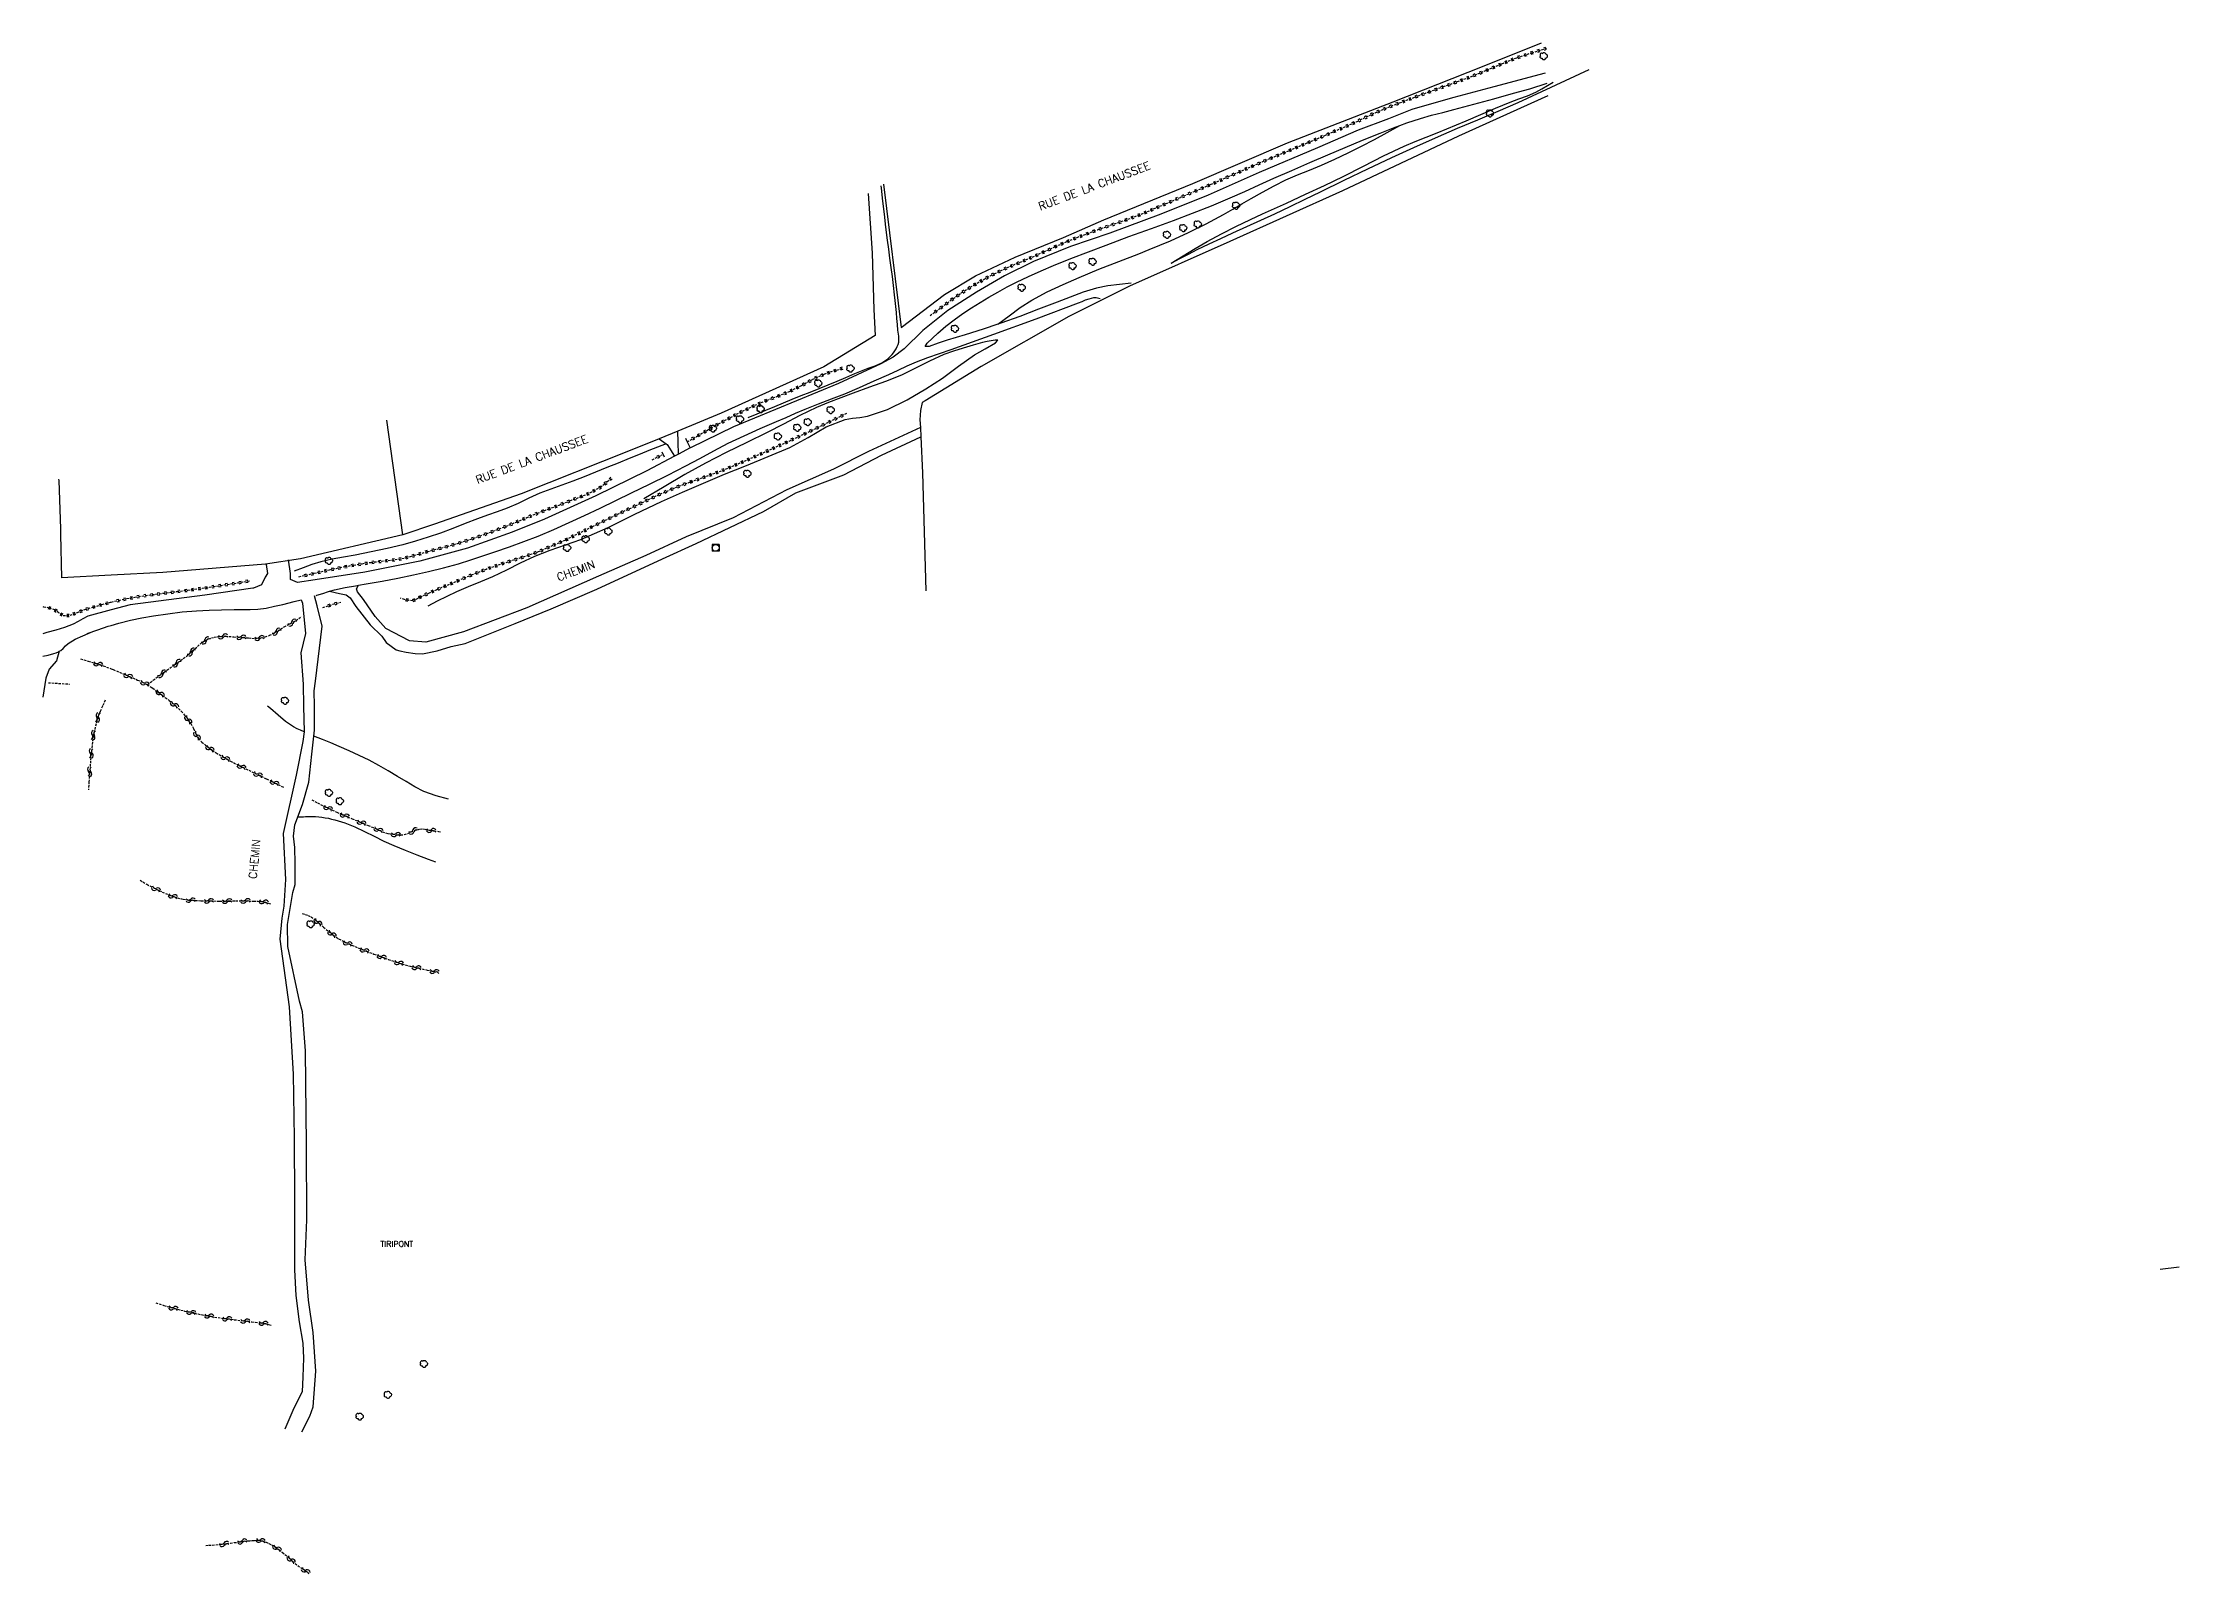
# Model space of a CAD drawing. Header units: millimetres. Extents: x 145000 to 146000, y 128000 to 128940.
# Drawn here: x 145000 to 145467.3, y 128485.9 to 128821.1 of the extents above; entities that cross this region are included whole.
import ezdxf
from ezdxf.enums import TextEntityAlignment as Align

# ---------------------------------------------------------------- set-up
doc = ezdxf.new("R2010")
doc.units = ezdxf.units.MM
doc.linetypes.add('DASHED', pattern=[0.75, 0.5, -0.25])
doc.layers.get('0').update_dxf_attribs({"linetype": 'CONTINUOUS'})
for name, color, linetype in [('W0017', 7, 'CONTINUOUS'), ('W0071', 7, 'CONTINUOUS'), ('W0112', 1, 'DASHED'), ('W0120', 7, 'CONTINUOUS'), ('W0211', 2, 'CONTINUOUS'), ('W0214', 2, 'CONTINUOUS'), ('W0220', 5, 'DASHED'), ('W0300', 7, 'CONTINUOUS'), ('W0330', 7, 'CONTINUOUS'), ('W0420', 7, 'CONTINUOUS'), ('W0501', 5, 'DASHED'), ('W0982', 7, 'CONTINUOUS'), ('W0989', 7, 'CONTINUOUS'), ('W1102', 7, 'CONTINUOUS')]:
    doc.layers.add(name, color=color, linetype=linetype)
doc.styles.get("Standard").update_dxf_attribs({"font": 'romans.shx', "width": 0.85})

# ---------------------------------------------------------------- blocks, each defined once
blk = doc.blocks.new('T300')
for p, q in [((-0.8, 0.51), (-0.86, 0.34)), ((-0.86, 0.34), (-0.86, 0.17)), ((-0.86, 0.17), (-0.74, 0.06)), ((-0.69, 0.63), (-0.8, 0.51)), ((-0.8, -0.06), (-0.74, 0.06)), ((-0.74, 0.06), (-0.69, 0.11)), ((-0.57, 0.69), (-0.69, 0.63)), ((-0.46, 0.69), (-0.57, 0.69)), ((-0.29, 0.63), (-0.46, 0.69)), ((-0.29, 0.63), (-0.17, 0.74)), ((-0.23, 0.57), (-0.29, 0.63)), ((-0.17, 0.74), (-0.06, 0.8)), ((-0.06, 0.8), (0.06, 0.8)), ((0.06, 0.8), (0.23, 0.74)), ((0.23, 0.74), (0.34, 0.63)), ((0.34, 0.63), (0.4, 0.51)), ((0.46, 0.46), (0.34, 0.46)), ((0.4, 0.51), (0.4, 0.46)), ((0.57, 0.4), (0.46, 0.46)), ((0.57, 0.4), (0.69, 0.29)), ((0.69, 0.29), (0.74, 0.17)), ((0.74, 0.06), (0.69, -0.17)), ((0.74, 0.17), (0.74, 0.06)), ((-0.8, -0.17), (-0.8, -0.06)), ((-0.8, -0.23), (-0.8, -0.17)), ((-0.74, -0.34), (-0.8, -0.23)), ((-0.69, -0.4), (-0.74, -0.34)), ((-0.51, -0.46), (-0.69, -0.4)), ((-0.4, -0.46), (-0.51, -0.46)), ((-0.4, -0.46), (-0.34, -0.46)), ((-0.34, -0.46), (-0.34, -0.4)), ((-0.34, -0.51), (-0.34, -0.46)), ((-0.29, -0.63), (-0.34, -0.51)), ((-0.17, -0.74), (-0.29, -0.63)), ((-0.06, -0.8), (-0.17, -0.74)), ((0.06, -0.8), (-0.06, -0.8)), ((0.17, -0.74), (0.06, -0.8)), ((0.23, -0.69), (0.17, -0.74)), ((0.29, -0.46), (0.23, -0.46)), ((0.29, -0.63), (0.23, -0.69)), ((0.46, -0.4), (0.29, -0.46)), ((0.34, -0.51), (0.29, -0.63)), ((0.34, -0.51), (0.34, -0.46)), ((0.57, -0.34), (0.46, -0.4)), ((0.63, -0.29), (0.57, -0.34)), ((0.69, -0.17), (0.63, -0.29))]:
    blk.add_line(p, q)
blk = doc.blocks.new('T420')
for p, q in [((0.75, 0.75), (-0.75, 0.75)), ((-0.75, 0.75), (-0.75, -0.75)), ((0.75, 0.75), (0.75, -0.75)), ((0.75, -0.75), (-0.75, -0.75))]:
    blk.add_line(p, q)
blk.add_ellipse((0, 0), major_axis=(-0.53, 0.53), ratio=1, start_param=3.926991, end_param=10.210176)
blk = doc.blocks.new('t500o')
at = {"color": 0, "linetype": 'Continuous'}
for centre, start, end in [((-0.5, 0.625), 216.8699, 323.1301), ((0.5, -0.125), 36.8699, 143.1301), ((0.5, -0.625), 36.8699, 143.1301), ((-0.5, 0.125), 216.8699, 323.1301)]:
    blk.add_arc(centre, 0.625, start, end, dxfattribs=at)
blk = doc.blocks.new('t220o')
at = {"color": 0, "linetype": 'Continuous'}
for p, q in [((-0.25, 0.25), (0.25, 0.25)), ((-0.25, -0.25), (0.25, -0.25))]:
    blk.add_line(p, q, dxfattribs=at)

msp = doc.modelspace()

# ---------------------------------------------------------------- linework, layer by layer
at = {"layer": 'W0017'}
msp.add_lwpolyline([(145003.62, 128688.02), (145003.01, 128685.92), (145001.4, 128684.07), (145000.68, 128682.17), (145000, 128678.01)], dxfattribs=at)
at = {"layer": 'W0071'}
for points in [[(145328.56, 128814.47), (145317.37, 128811.46), (145308.64, 128809.12), (145303.21, 128807.65), (145299.45, 128806.5), (145294.33, 128804.5), (145287.65, 128801.99), (145278.79, 128798.15), (145266.05, 128792.74), (145254.9, 128787.77), (145244.49, 128783.6), (145233.34, 128779.51), (145224.75, 128776.53), (145216.67, 128773.26), (145210.37, 128770.13), (145204.2, 128766.6), (145197.94, 128762.57), (145192.48, 128758.22), (145188.39, 128754.15), (145186.02, 128752.32), (145183.27, 128750.91), (145174.04, 128746.58), (145151.08, 128737.1), (145141.64, 128732.53), (145141.58, 128732.5), (145139.05, 128731.16), (145138.17, 128730.69), (145132.08, 128727.46), (145120.99, 128722.02), (145109.75, 128716.92), (145102.66, 128714.04), (145092.9, 128710.6), (145082.45, 128707.74), (145070.45, 128705.33), (145059.61, 128703.65), (145055.7, 128703.03), (145054.18, 128703.73), (145054.15, 128705.04), (145053.75, 128708.04)], [(145238.04, 128768.55), (145235.49, 128768.24), (145232.93, 128767.93), (145230.42, 128767.47), (145227.53, 128766.59), (145224.69, 128765.49), (145221.86, 128764.38), (145217.76, 128762.83), (145213.66, 128761.26), (145209.53, 128759.77), (145208.89, 128759.55), (145205.65, 128758.47), (145201.74, 128757.25), (145197.82, 128756.06), (145195.86, 128755.38), (145193.89, 128754.7), (145192.95, 128754.65), (145193.42, 128755.39), (145194.56, 128756.53), (145195.73, 128757.63), (145197.49, 128759.15), (145199.35, 128760.54), (145201.26, 128761.87), (145203.12, 128763.11), (145205.01, 128764.3), (145206.93, 128765.45), (145208.91, 128766.6), (145210.91, 128767.7), (145212.94, 128768.76), (145215.61, 128770.03), (145218.32, 128771.22), (145221.05, 128772.37), (145224.86, 128773.92), (145228.71, 128775.4), (145232.56, 128776.86), (145235.04, 128777.8), (145237.53, 128778.73), (145240.03, 128779.65), (145242.45, 128780.52), (145244.88, 128781.38), (145247.3, 128782.26), (145251.45, 128783.84), (145255.58, 128785.48), (145259.69, 128787.18), (145262.88, 128788.59), (145266.05, 128790.04), (145269.23, 128791.48), (145273.15, 128793.2), (145277.08, 128794.91), (145281.02, 128796.59), (145284.84, 128798.21), (145288.66, 128799.81), (145292.51, 128801.35), (145295.43, 128802.49), (145296.78, 128803), (145298.36, 128803.59), (145301.33, 128804.59), (145303.75, 128805.27), (145306.18, 128805.88), (145308.61, 128806.5), (145312.97, 128807.68), (145317.32, 128808.89), (145321.66, 128810.1), (145325.21, 128811.05), (145329.01, 128812.26)], [(145059.77, 128700.22), (145059.95, 128700.28), (145061.24, 128700.68), (145062.53, 128701.1), (145062.73, 128701.15), (145063.82, 128701.47), (145066.11, 128701.97), (145068.43, 128702.36), (145069.07, 128702.47), (145070.74, 128702.75), (145074.2, 128703.38), (145077.64, 128704.01), (145081.08, 128704.71), (145084.38, 128705.46), (145087.66, 128706.26), (145090.92, 128707.16), (145093.6, 128707.99), (145096.26, 128708.89), (145098.9, 128709.8), (145102.07, 128710.9), (145105.22, 128712.02), (145108.35, 128713.22), (145111.76, 128714.66), (145115.14, 128716.19), (145118.51, 128717.75), (145121.93, 128719.35), (145125.35, 128720.99), (145128.75, 128722.64), (145132.73, 128724.58), (145136.69, 128726.54), (145140.63, 128728.55), (145143.71, 128730.21), (145146.78, 128731.89), (145149.88, 128733.51), (145153.38, 128735.16), (145156.93, 128736.72), (145160.49, 128738.27), (145162.58, 128739.18), (145164.66, 128740.08), (145166.76, 128740.97), (145169.64, 128742.11), (145172.53, 128743.21), (145175.4, 128744.35), (145178.63, 128745.73), (145181.84, 128747.14), (145185.04, 128748.58), (145187.05, 128749.5), (145189.05, 128750.43), (145191.07, 128751.31), (145193.58, 128752.26), (145196.12, 128753.13), (145198.65, 128754), (145207.97, 128757.35), (145217.27, 128760.76), (145226.53, 128764.25), (145227.29, 128764.56), (145228.05, 128764.87), (145228.83, 128765.13), (145229.33, 128765.28), (145229.84, 128765.41), (145230.35, 128765.43), (145230.64, 128765.36), (145230.94, 128765.26), (145231.24, 128765.15)], [(145062.73, 128701.15), (145064.88, 128700.65), (145066.37, 128700.4), (145067.24, 128699.71), (145068.49, 128697.83), (145071.64, 128693.82), (145074.15, 128691.34), (145075.14, 128689.95), (145077.28, 128688.37), (145078.13, 128688.15), (145079.49, 128687.84), (145081.43, 128687.56), (145083.09, 128687.49), (145086.24, 128688.14), (145089.33, 128689.06), (145092.41, 128689.73), (145098.2, 128692.06), (145103.31, 128694.08), (145111.16, 128697.29), (145121.19, 128701.59), (145135.57, 128708.23), (145142.89, 128711.59), (145157.6, 128718.56), (145164.68, 128722.68), (145175.18, 128726.64), (145183.43, 128730.93), (145192.04, 128734.9)], [(145191.93, 128737), (145180.56, 128731.7), (145172.92, 128727.82), (145162.73, 128723.34), (145150.99, 128717.24), (145140.73, 128713.08), (145131.89, 128708.99), (145121.51, 128704.46), (145105.85, 128697.49), (145092.02, 128692.26), (145083.79, 128689.99), (145080.21, 128690.33), (145075.06, 128693.01), (145072.73, 128695.62), (145070.15, 128699.32), (145068.81, 128701.02), (145068.61, 128701.67), (145069.07, 128702.47)], [(145134.8, 128734.52), (145136.31, 128733.4), (145136.55, 128733.22), (145138.17, 128730.69)], [(145139.05, 128731.16), (145138.97, 128733.79), (145138.86, 128736.2)], [(145048.85, 128706.99), (145049.19, 128705.01), (145048.62, 128704.24), (145047.83, 128702.57), (145046.08, 128701.79), (145045.98, 128701.79), (145035.43, 128700.32), (145019.13, 128698.15), (145015, 128697.06)], [(145015, 128697.06), (145009.85, 128695.7)], [(145015, 128693.69), (145016.67, 128694.19), (145019.17, 128694.8), (145021.69, 128695.32), (145024.23, 128695.76), (145027.34, 128696.24), (145030.48, 128696.61), (145033.62, 128696.89), (145036.37, 128697.04), (145039.13, 128697.12), (145041.89, 128697.17), (145043.61, 128697.15), (145045.33, 128697.13), (145047.04, 128697.2), (145048.88, 128697.47), (145050.71, 128697.85), (145052.53, 128698.27), (145055.02, 128698.88), (145056.55, 128699.3), (145056.8, 128698.57)], [(145056.8, 128698.57), (145057.49, 128691.89), (145056.48, 128687.68), (145056.94, 128680.79), (145057.03, 128676)], [(145059.41, 128676), (145059.38, 128679.39), (145059.66, 128681.5), (145060.54, 128688.69), (145061.14, 128693.54), (145060.05, 128697.93), (145059.47, 128700.13)], [(145009.85, 128695.7), (145008.79, 128695.11), (145007.73, 128694.52), (145006.65, 128693.98), (145004.79, 128693.23), (145002.86, 128692.62), (145000.92, 128692.09), (145000, 128691.85)], [(145000, 128686.98), (145001.21, 128687.18), (145002.41, 128687.51), (145002.93, 128687.71), (145003.45, 128687.93), (145003.62, 128688.02), (145003.93, 128688.19), (145004.5, 128688.66), (145005.01, 128689.2), (145005.54, 128689.71), (145007.07, 128690.66), (145008.74, 128691.41), (145010.42, 128692.15)], [(145009.71, 128691.91), (145012.02, 128692.7), (145014.33, 128693.49), (145015, 128693.69)], [(145057.03, 128676), (145057.15, 128670.4), (145056.88, 128668.32), (145055.42, 128660.9), (145052.6, 128648.15), (145053.09, 128638.07), (145052.75, 128632.25), (145052.29, 128629.62), (145051.83, 128625.04), (145053.87, 128610.25), (145054.79, 128595.49), (145055, 128581.54), (145055.09, 128568.18), (145055.08, 128552.75), (145055.37, 128547.14), (145056.07, 128541.37), (145056.86, 128536.67), (145057.02, 128533.42), (145056.92, 128529.29), (145056.72, 128526.04), (145054.88, 128522.45), (145052.94, 128517.9)], [(145056.68, 128517.27), (145058.45, 128520.7), (145059.17, 128522.72), (145059.75, 128530.52), (145059.13, 128539), (145058.1, 128546.09), (145057.43, 128554.9), (145057.77, 128563.62), (145057.7, 128580.13), (145057.53, 128593.67), (145057.45, 128600.64), (145056.8, 128609.15), (145056.15, 128611.46), (145053.61, 128623.45), (145053.56, 128628.26), (145054.7, 128635.24), (145055.22, 128636.97), (145055.18, 128641.63), (145055.13, 128645.07), (145054.81, 128647.59), (145055.1, 128650.09), (145056.78, 128654.5), (145058.2, 128659.42), (145058.87, 128665.48), (145059.31, 128669.48), (145059.45, 128670.73), (145059.41, 128676)]]:
    msp.add_lwpolyline(points, dxfattribs=at)
at = {"layer": 'W0112'}
msp.add_lwpolyline([(145001.23, 128681.14), (145005.83, 128680.84)], dxfattribs=at)
at = {"layer": 'W0120'}
for points in [[(145140.56, 128734.64), (145140.95, 128733.82), (145141.58, 128732.5)], [(145135.4, 128731.62), (145135.94, 128730.56)]]:
    msp.add_lwpolyline(points, dxfattribs=at)
at = {"layer": 'W0211'}
for points in [[(145246.82, 128772.91), (145248.71, 128773.91), (145250.59, 128774.9), (145252.48, 128775.88), (145255.07, 128777.12), (145257.67, 128778.33), (145260.28, 128779.52), (145263.35, 128780.91), (145266.41, 128782.3), (145269.47, 128783.7), (145272.8, 128785.3), (145276.12, 128786.93), (145279.44, 128788.55), (145284.63, 128791.06), (145289.83, 128793.56), (145295.04, 128796.01), (145299.82, 128798.18), (145304.61, 128800.31), (145309.42, 128802.41), (145313.85, 128804.29), (145318.28, 128806.15), (145322.69, 128808.05), (145327.88, 128810.43), (145333.04, 128812.87), (145338.2, 128815.3)], [(145208.89, 128759.55), (145211.34, 128761.36), (145213.78, 128763.18), (145216.31, 128764.85), (145219.66, 128766.67), (145223.13, 128768.27), (145226.64, 128769.8), (145230.96, 128771.6), (145235.33, 128773.29), (145239.7, 128774.99), (145242.01, 128775.91), (145244.32, 128776.83), (145246.61, 128777.79), (145250.54, 128779.6), (145254.41, 128781.55), (145258.23, 128783.59), (145260.25, 128784.73), (145262.25, 128785.89), (145264.26, 128787.03), (145266.77, 128788.44), (145269.3, 128789.82), (145271.87, 128791.12), (145274.44, 128792.24), (145277.05, 128793.29), (145279.65, 128794.37), (145282.6, 128795.69), (145285.52, 128797.05), (145288.42, 128798.47), (145291.23, 128799.95), (145294.01, 128801.47), (145296.78, 128803)], [(145154.3, 128739.15), (145156.22, 128739.95), (145158.15, 128740.74), (145160.08, 128741.54), (145162, 128742.34), (145163.93, 128743.14), (145165.85, 128743.93), (145167.81, 128744.73), (145169.78, 128745.51), (145171.75, 128746.3), (145173.71, 128747.1), (145175.66, 128747.92), (145177.58, 128748.79), (145179.03, 128749.38), (145180.55, 128749.91), (145182.06, 128750.45), (145183.49, 128751.08), (145184.76, 128751.88), (145185.78, 128752.92), (145186.08, 128753.33), (145186.37, 128753.76), (145186.64, 128754.21), (145186.89, 128754.67), (145187.08, 128755.14), (145187.21, 128755.62), (145187.25, 128756.04), (145187.24, 128756.47), (145187.2, 128756.91), (145187.14, 128757.35), (145187.07, 128757.79), (145187.03, 128758.23), (145186.92, 128759.53), (145186.81, 128760.82), (145186.69, 128762.12), (145186.56, 128763.41), (145186.42, 128764.71), (145186.29, 128766), (145186.06, 128768), (145185.81, 128769.99), (145185.55, 128771.98), (145185.29, 128773.97), (145185.02, 128775.96), (145184.77, 128777.95), (145184.42, 128780.8), (145184.08, 128783.65), (145183.74, 128786.5), (145183.41, 128789.35), (145183.35, 128789.86)], [(145084.27, 128697.96), (145086.35, 128699.03), (145088.43, 128700.09), (145090.53, 128701.1), (145093.14, 128702.22), (145095.78, 128703.26), (145098.4, 128704.35), (145101.48, 128705.84), (145104.52, 128707.39), (145107.62, 128708.84), (145110.95, 128710.11), (145114.33, 128711.27), (145117.69, 128712.49), (145123.63, 128715.12), (145129.47, 128717.98), (145135.34, 128720.78), (145139.91, 128722.81), (145144.51, 128724.79), (145149.11, 128726.75), (145153.89, 128728.69), (145158.68, 128730.59), (145163.41, 128732.62), (145167.39, 128734.81), (145171.33, 128737.1), (145175.48, 128738.72), (145177.09, 128738.99), (145178.72, 128739.18), (145180.34, 128739.44), (145184.78, 128740.92), (145189.03, 128743.05), (145193.14, 128745.42), (145196.76, 128747.78), (145200.27, 128750.35), (145203.81, 128752.85), (145206.08, 128754.16), (145208.36, 128755.45), (145208.88, 128756.09), (145208.27, 128756.07), (145207.4, 128755.94), (145206.53, 128755.79), (145205.5, 128755.55), (145204.47, 128755.26), (145203.45, 128754.96), (145201.3, 128754.33), (145199.17, 128753.65), (145197.07, 128752.9), (145193.94, 128751.5), (145190.89, 128749.91), (145187.8, 128748.43), (145184.32, 128747.05), (145180.79, 128745.78), (145177.27, 128744.49), (145174.57, 128743.46), (145171.88, 128742.42), (145169.22, 128741.31), (145165.59, 128739.57), (145162.02, 128737.7), (145158.45, 128735.84), (145153.95, 128733.65), (145149.43, 128731.47), (145144.97, 128729.2), (145140.42, 128726.66), (145135.93, 128724.02), (145131.43, 128721.38)], [(145136.31, 128733.4), (145134.42, 128732.65), (145132.54, 128731.9), (145130.66, 128731.15), (145128.23, 128730.17), (145125.81, 128729.19), (145123.39, 128728.21), (145120.91, 128727.21), (145118.44, 128726.21), (145115.95, 128725.24), (145113.53, 128724.36), (145111.1, 128723.5), (145108.69, 128722.58), (145106.3, 128721.51), (145103.94, 128720.37), (145101.54, 128719.3), (145099.41, 128718.5), (145097.25, 128717.76), (145095.1, 128716.99), (145092.4, 128715.95), (145089.72, 128714.87), (145087.01, 128713.87), (145084.29, 128712.96), (145081.54, 128712.11), (145078.78, 128711.33), (145075.31, 128710.48), (145071.82, 128709.74), (145068.32, 128709.03), (145065.81, 128708.59), (145063.3, 128708.16), (145060.83, 128707.6), (145058.87, 128706.97), (145056.94, 128706.24), (145055.01, 128705.52)], [(145057.15, 128670.4), (145056.38, 128670.74), (145055.61, 128671.09), (145054.86, 128671.46), (145053.1, 128672.66), (145051.46, 128674.07), (145049.82, 128675.47), (145049.14, 128676)], [(145088.73, 128655.7), (145086.03, 128656.39), (145083.37, 128657.32), (145081.4, 128658.34), (145079.49, 128659.5), (145077.58, 128660.65), (145075.53, 128661.85), (145073.48, 128663.05), (145071.39, 128664.18), (145069.23, 128665.25), (145067.05, 128666.25), (145064.84, 128667.22), (145063.01, 128667.99), (145061.16, 128668.73), (145059.31, 128669.48)], [(145055.76, 128651.82), (145057.02, 128651.8), (145057.45, 128651.85), (145057.89, 128651.88), (145058.33, 128651.9), (145058.77, 128651.9), (145059.21, 128651.9), (145059.65, 128651.89), (145060.36, 128651.83), (145061.06, 128651.74), (145061.77, 128651.62), (145062.47, 128651.48), (145063.17, 128651.32), (145063.86, 128651.16), (145066.1, 128650.5), (145068.26, 128649.63), (145070.39, 128648.62), (145072.49, 128647.55), (145074.61, 128646.49), (145076.75, 128645.53), (145079.27, 128644.51), (145081.79, 128643.53), (145084.33, 128642.57), (145085.92, 128641.97)]]:
    msp.add_lwpolyline(points, dxfattribs=at)
at = {"layer": 'W0214'}
msp.add_lwpolyline([(145246.82, 128772.91), (145249.42, 128774.52), (145252.03, 128776.13), (145254.67, 128777.68), (145257.79, 128779.35), (145260.96, 128780.93), (145264.15, 128782.46), (145266.77, 128783.68), (145269.4, 128784.88), (145272.03, 128786.07), (145276.17, 128787.98), (145280.3, 128789.9), (145284.42, 128791.85), (145288.85, 128794.1), (145293.25, 128796.39), (145297.73, 128798.51), (145300.13, 128799.5), (145302.55, 128800.45), (145304.97, 128801.4), (145307.08, 128802.28), (145309.19, 128803.16), (145311.3, 128804.05), (145314.51, 128805.42), (145317.72, 128806.79), (145320.94, 128808.12), (145322.83, 128808.84), (145324.71, 128809.54), (145326.55, 128810.35), (145327.82, 128811.02), (145329.06, 128811.75), (145330.3, 128812.48)], dxfattribs=at)
at = {"layer": 'W0220'}
for points in [[(145194.06, 128761.47), (145196.55, 128763.3), (145199.03, 128765.13), (145201.58, 128766.86), (145203.71, 128768.18), (145205.89, 128769.43), (145208.1, 128770.6), (145210.84, 128771.88), (145213.63, 128773.06), (145216.42, 128774.24), (145218.94, 128775.38), (145221.46, 128776.53), (145224, 128777.63), (145226.22, 128778.53), (145228.46, 128779.39), (145230.71, 128780.23), (145233.66, 128781.27), (145236.63, 128782.28), (145239.56, 128783.36), (145241.58, 128784.19), (145243.58, 128785.06), (145245.57, 128785.92), (145248.86, 128787.32), (145252.14, 128788.71), (145255.41, 128790.12), (145258.49, 128791.47), (145261.55, 128792.84), (145264.62, 128794.19), (145268.62, 128795.88), (145272.62, 128797.55), (145276.62, 128799.24), (145280.36, 128800.83), (145282.36, 128801.72), (145283.8, 128802.31), (145287.43, 128803.91), (145290.73, 128805.5), (145293.5, 128806.72), (145296.73, 128807.99), (145299.98, 128809.2), (145303.24, 128810.4), (145306.32, 128811.52), (145309.41, 128812.62), (145312.48, 128813.77), (145315.81, 128815.13), (145319.12, 128816.54), (145322.46, 128817.88), (145325.65, 128818.94), (145328.86, 128819.94)], [(145140.95, 128733.82), (145143.21, 128735.14), (145145.48, 128736.46), (145147.77, 128737.75), (145150.4, 128739.17), (145153.05, 128740.54), (145155.74, 128741.83), (145158.3, 128742.89), (145160.9, 128743.88), (145163.47, 128744.93), (145165.95, 128746.18), (145168.4, 128747.51), (145170.93, 128748.65), (145172.27, 128749.12), (145173.63, 128749.54), (145174.99, 128749.96)], [(145175.8, 128740.05), (145171.17, 128737.73), (145167.01, 128735.74), (145162.82, 128733.78), (145158.62, 128731.87), (145155.22, 128730.35), (145151.81, 128728.86), (145148.37, 128727.43), (145144.98, 128726.18), (145141.56, 128725), (145138.17, 128723.73), (145134.07, 128721.93), (145130.01, 128720), (145125.96, 128718.07), (145120.13, 128715.21), (145114.31, 128712.33), (145108.37, 128709.75), (145104.59, 128708.44), (145100.77, 128707.24), (145096.97, 128705.94), (145093.95, 128704.76), (145090.95, 128703.51), (145087.96, 128702.24), (145086.16, 128701.46), (145084.37, 128700.68), (145082.58, 128699.87), (145082.03, 128699.57), (145081.49, 128699.27), (145080.92, 128699.08), (145080.04, 128699.1), (145079.13, 128699.36), (145078.22, 128699.62)], [(145133.29, 128729.92), (145135.47, 128731)], [(145056.04, 128704.32), (145059.39, 128705.08), (145062.74, 128705.85), (145066.1, 128706.54), (145067.99, 128706.87), (145069.88, 128707.18), (145071.77, 128707.47), (145074.04, 128707.73), (145076.3, 128707.96), (145078.54, 128708.3), (145080.4, 128708.76), (145082.24, 128709.29), (145084.09, 128709.82), (145086.26, 128710.39), (145088.42, 128710.95), (145090.58, 128711.55), (145094.17, 128712.71), (145097.72, 128713.99), (145101.24, 128715.34), (145103.57, 128716.29), (145105.88, 128717.27), (145108.2, 128718.23), (145110.57, 128719.13), (145112.94, 128720.01), (145115.3, 128720.93), (145117.57, 128721.8), (145119.83, 128722.72), (145121.93, 128723.88), (145122.71, 128724.48), (145123.47, 128725.12), (145124.23, 128725.76)], [(145015, 128698.79), (145016.61, 128699.16), (145018.39, 128699.53), (145020.17, 128699.87), (145022.43, 128700.22), (145024.7, 128700.51), (145026.98, 128700.8), (145029.36, 128701.1), (145031.74, 128701.4), (145034.12, 128701.71), (145035.69, 128701.93), (145037.27, 128702.16), (145038.84, 128702.4), (145041.05, 128702.75), (145043.26, 128703.11), (145045.47, 128703.47)], [(145000, 128697.8), (145000.19, 128697.77), (145001.4, 128697.55), (145002.54, 128697.16), (145003.2, 128696.73), (145003.82, 128696.23), (145004.47, 128695.87), (145005.98, 128695.89), (145007.59, 128696.52), (145009.2, 128697.16), (145011.08, 128697.7), (145012.95, 128698.25), (145014.84, 128698.76), (145015, 128698.79)], [(145061.25, 128697.58), (145063.48, 128698.32), (145065.2, 128698.78)]]:
    msp.add_lwpolyline(points, dxfattribs=at)
at = {"layer": 'W0330'}
for points in [[(145183.9, 128790.17), (145187.75, 128758.81), (145197.21, 128766.07), (145203.98, 128770.16), (145212.68, 128774.26), (145223.21, 128778.5), (145232.05, 128782.38), (145251.5, 128790.32), (145272.26, 128799.24), (145295.35, 128808.2), (145314.9, 128815.9), (145327.78, 128821.13)], [(145329.18, 128809.54), (145309.61, 128800.71), (145284.29, 128788.7), (145259.64, 128777.68), (145237.65, 128767.85), (145224.4, 128761.25), (145205.24, 128750.34), (145193, 128742.8), (145192.36, 128742.43), (145191.95, 128740.7), (145191.85, 128738.62), (145191.93, 128737), (145192.04, 128734.9), (145192.43, 128727.03), (145193.15, 128701.24)], [(145180.5, 128788.15), (145181.42, 128775.07), (145181.78, 128762.76), (145182.06, 128757.07), (145170.83, 128750.26), (145148.35, 128740.12), (145138.86, 128736.2), (145134.8, 128734.52), (145128.5, 128731.91), (145104.65, 128722.45), (145085.66, 128715.8), (145078.75, 128713.46)], [(145078.75, 128713.46), (145075.29, 128738.57)], [(145003.46, 128725.63), (145003.49, 128725.4), (145003.85, 128714.81), (145003.91, 128713.59), (145004.1, 128704.1)], [(145078.75, 128713.46), (145056.4, 128708.26), (145048.7, 128707.1), (145026.24, 128705.22), (145015, 128704.65)], [(145015, 128704.65), (145004.1, 128704.1)]]:
    msp.add_lwpolyline(points, dxfattribs=at)
at = {"layer": 'W0501'}
for points in [[(145022.89, 128680.71), (145023.53, 128681.2), (145024.17, 128681.69), (145024.82, 128682.18), (145027.17, 128683.88), (145029.54, 128685.55), (145031.88, 128687.27), (145032.77, 128688.08), (145033.3, 128688.55), (145034.7, 128689.84), (145036.28, 128690.77), (145036.89, 128690.96), (145037.52, 128691.1), (145038.15, 128691.21), (145039.98, 128691.31), (145041.82, 128691.17), (145043.67, 128691.04), (145045.01, 128690.94), (145046.36, 128690.84), (145047.68, 128690.93), (145048.64, 128691.17), (145049.58, 128691.51), (145050.49, 128691.92), (145051.27, 128692.37), (145052.02, 128692.88), (145052.79, 128693.36), (145053.43, 128693.7), (145054.07, 128694.02), (145054.7, 128694.36), (145055.35, 128694.76), (145055.98, 128695.18), (145056.62, 128695.61)], [(145008.29, 128686.38), (145009.95, 128685.88), (145011.61, 128685.38), (145013.25, 128684.84), (145015, 128684.18)], [(145015, 128684.18), (145015.41, 128684.02), (145017.55, 128683.12), (145019.67, 128682.19), (145020.76, 128681.73), (145021.84, 128681.25), (145022.89, 128680.71), (145024.03, 128679.99), (145025.13, 128679.18), (145026.21, 128678.35), (145027.63, 128677.26), (145029.01, 128676.13), (145029.14, 128676)], [(145013.66, 128677.3), (145013.11, 128676.07), (145013.08, 128676)], [(145013.08, 128676), (145012.55, 128674.83), (145012.05, 128673.58), (145011.06, 128669.63), (145010.58, 128665.54), (145010.25, 128661.43), (145010.1, 128659.45), (145009.99, 128657.7)], [(145029.14, 128676), (145030.28, 128674.9), (145031.03, 128674.04), (145031.74, 128673.14), (145032.39, 128672.21), (145032.96, 128671.11), (145033.46, 128669.97), (145034.09, 128668.93), (145034.8, 128668.16), (145035.61, 128667.47), (145036.44, 128666.81), (145037.92, 128665.78), (145039.49, 128664.87), (145041.07, 128664), (145043.05, 128662.97), (145045.07, 128662), (145047.09, 128661.03), (145048.96, 128660.1), (145050.83, 128659.18), (145052.7, 128658.26)], [(145058.83, 128655.53), (145060.09, 128654.88), (145061.35, 128654.23), (145062.62, 128653.61), (145064.29, 128652.84), (145065.97, 128652.11), (145067.66, 128651.39), (145069.41, 128650.65), (145071.17, 128649.93), (145072.92, 128649.2), (145073.6, 128648.87), (145074.29, 128648.54), (145074.99, 128648.28), (145075.51, 128648.16), (145076.04, 128648.07), (145076.57, 128648), (145077.41, 128647.9), (145078.27, 128647.85), (145079.1, 128647.91), (145079.83, 128648.16), (145080.55, 128648.5), (145081.27, 128648.8), (145081.85, 128648.96), (145082.43, 128649.1), (145083.02, 128649.16), (145083.55, 128649.1), (145084.09, 128648.98), (145084.63, 128648.86), (145085.57, 128648.73), (145086.52, 128648.62), (145087.05, 128648.53)], [(145021.28, 128637.94), (145022.79, 128637.05), (145024.82, 128635.98), (145026.13, 128635.36), (145027.46, 128634.78), (145028.83, 128634.29), (145029.46, 128634.1), (145030.1, 128633.93), (145030.74, 128633.79), (145032.03, 128633.6), (145033.33, 128633.52), (145034.64, 128633.46), (145036.67, 128633.4), (145038.71, 128633.39), (145040.75, 128633.39), (145042.18, 128633.4), (145043.62, 128633.41), (145045.05, 128633.4), (145046.08, 128633.39), (145047.11, 128633.36), (145048.11, 128633.24), (145048.71, 128633.1), (145049.3, 128632.92), (145049.89, 128632.74)], [(145056.76, 128630.68), (145057.41, 128630.44), (145058.06, 128630.2), (145058.69, 128629.91), (145059.64, 128629.24), (145060.52, 128628.46), (145061.4, 128627.67), (145062.48, 128626.79), (145063.57, 128625.91), (145064.72, 128625.12), (145066.14, 128624.36), (145067.62, 128623.71), (145069.12, 128623.09), (145070.77, 128622.42), (145072.44, 128621.79), (145074.11, 128621.17), (145075.58, 128620.63), (145077.06, 128620.11), (145078.55, 128619.63), (145080.38, 128619.13), (145082.23, 128618.7), (145084.09, 128618.29), (145085.65, 128617.98), (145085.99, 128617.91)], [(145024.73, 128545.47), (145026.5, 128544.93), (145028.76, 128544.29), (145031.04, 128543.71), (145033.21, 128543.22), (145035.4, 128542.78), (145037.59, 128542.39), (145039.74, 128542.08), (145041.9, 128541.81), (145044.06, 128541.54), (145045.75, 128541.35), (145047.43, 128541.16), (145049.09, 128540.85), (145049.39, 128540.78), (145049.69, 128540.7), (145049.99, 128540.61)], [(145035.7, 128492.43), (145036.34, 128492.47), (145037.87, 128492.58), (145039.4, 128492.73), (145040.22, 128492.82), (145041.04, 128492.93), (145041.86, 128493.04), (145042.62, 128493.15), (145043.39, 128493.27), (145044.16, 128493.36), (145044.71, 128493.41), (145045.27, 128493.45), (145045.83, 128493.49), (145046.32, 128493.54), (145046.8, 128493.58), (145047.28, 128493.56), (145047.62, 128493.51), (145047.96, 128493.42), (145048.29, 128493.33), (145048.88, 128493.12), (145049.46, 128492.86), (145050.02, 128492.58), (145050.84, 128492.08), (145051.63, 128491.52), (145052.4, 128490.94), (145053.53, 128489.99), (145054.63, 128488.99), (145055.77, 128488.05), (145056.65, 128487.43), (145057.57, 128486.83), (145058.15, 128486.5)]]:
    msp.add_lwpolyline(points, dxfattribs=at)
at = {"layer": 'W1102'}
msp.add_lwpolyline([(145463.08, 128552.85), (145467.25, 128553.38)], dxfattribs=at)

# ---------------------------------------------------------------- block references
at = {"layer": 'W0220'}
for p, rotation in [((145321.46, 128817.48), 21.80140948630877), ((145322.86, 128818.01), 18.46731322143488), ((145324.29, 128818.49), 18.46731322143488), ((145325.71, 128818.96), 17.30826449266813), ((145327.14, 128819.41), 17.30826449266813), ((145328.57, 128819.85), 17.30826449266813), ((145308.93, 128812.45), 19.75611684503667), ((145310.34, 128812.97), 20.486474291812), ((145311.75, 128813.5), 20.486474291812), ((145313.14, 128814.04), 22.25371185325307), ((145314.53, 128814.61), 22.25371185325307), ((145315.92, 128815.18), 23.03977265330888), ((145317.3, 128815.77), 23.03977265330888), ((145318.68, 128816.36), 23.03977265330888), ((145320.07, 128816.92), 21.80140948630877), ((145296.26, 128807.81), 21.62665299524909), ((145297.66, 128808.34), 20.33975559681443), ((145299.07, 128808.86), 20.33975559681443), ((145300.47, 128809.38), 20.13113908724624), ((145301.88, 128809.9), 20.13113908724624), ((145303.29, 128810.42), 19.96070610905279), ((145304.7, 128810.93), 19.96070610905279), ((145306.11, 128811.44), 19.96070610905279), ((145307.52, 128811.95), 19.75611684503667), ((145286.66, 128803.57), 23.73625107858494), ((145288.02, 128804.19), 25.8377911925508), ((145289.37, 128804.85), 25.8377911925508), ((145290.72, 128805.5), 25.8377911925508), ((145292.1, 128806.1), 23.61636483525137), ((145293.47, 128806.7), 23.61636483525137), ((145294.86, 128807.26), 21.62665299524909), ((145275.64, 128798.82), 22.88298136092637), ((145277.02, 128799.41), 23.02808992656953), ((145278.4, 128799.99), 23.02808992656953), ((145279.78, 128800.58), 23.02808992656953), ((145281.15, 128801.18), 24.14800590650082), ((145282.52, 128801.79), 22.19028889562751), ((145283.91, 128802.36), 23.73625107858494), ((145285.29, 128802.96), 23.73625107858494), ((145264.58, 128794.17), 23.71637012972659), ((145265.96, 128794.75), 22.98355893668931), ((145267.34, 128795.34), 22.98355893668931), ((145268.72, 128795.92), 22.62291232581201), ((145270.1, 128796.5), 22.62291232581201), ((145271.49, 128797.08), 22.62291232581201), ((145272.87, 128797.66), 22.88298136092637), ((145274.26, 128798.24), 22.88298136092637), ((145253.59, 128789.34), 23.2576670074194), ((145254.97, 128789.93), 23.2576670074194), ((145256.35, 128790.53), 23.77011729770722), ((145257.72, 128791.13), 23.77011729770722), ((145259.09, 128791.74), 24.01448464643188), ((145260.46, 128792.35), 24.01448464643188), ((145261.83, 128792.96), 23.71637012972659), ((145263.2, 128793.56), 23.71637012972659), ((145242.56, 128784.62), 23.39892459067062), ((145243.94, 128785.21), 23.43352124033877), ((145245.31, 128785.81), 23.43352124033877), ((145246.69, 128786.4), 23.01292211810485), ((145248.07, 128786.99), 23.01292211810485), ((145249.45, 128787.57), 22.99185406205772), ((145250.83, 128788.16), 22.99185406205772), ((145252.21, 128788.74), 23.2576670074194), ((145229.91, 128779.93), 20.505707276893), ((145231.31, 128780.44), 19.42988859500505), ((145232.73, 128780.94), 19.42988859500505), ((145234.15, 128781.43), 18.82825104494868), ((145235.57, 128781.92), 18.82825104494868), ((145236.98, 128782.41), 20.24113047748842), ((145238.39, 128782.93), 20.24113047748842), ((145239.79, 128783.46), 22.44169567216704), ((145241.18, 128784.03), 22.44169567216704), ((145218.83, 128775.33), 24.38913613575035), ((145220.19, 128775.95), 24.54673351414618), ((145221.56, 128776.57), 23.48948473586289), ((145222.93, 128777.17), 23.48948473586289), ((145224.31, 128777.76), 21.8990625643085), ((145225.7, 128778.32), 21.8990625643085), ((145227.1, 128778.86), 20.96717160015679), ((145228.5, 128779.4), 20.505707276893), ((145207.85, 128770.48), 28.05902900861345), ((145209.21, 128771.12), 25.03978431973068), ((145210.57, 128771.76), 25.03978431973068), ((145211.94, 128772.35), 22.7492892044843), ((145213.33, 128772.93), 22.7492892044843), ((145214.71, 128773.51), 22.94281856867731), ((145216.09, 128774.1), 22.94281856867731), ((145217.46, 128774.71), 24.38913613575035), ((145200.13, 128765.87), 34.21570213220487), ((145201.37, 128766.71), 34.21570213220487), ((145202.64, 128767.51), 31.66594284242874), ((145203.92, 128768.29), 29.96032057658912), ((145205.22, 128769.04), 29.96032057658912), ((145206.53, 128769.77), 28.05902900861345), ((145195.27, 128762.36), 36.32067064695537), ((145196.47, 128763.24), 36.32067064695537), ((145197.68, 128764.13), 36.32067064705768), ((145198.89, 128765.02), 36.32067064705768), ((145167.77, 128747.16), 28.31189305416021), ((145169.11, 128747.83), 24.50381066034642), ((145170.48, 128748.45), 24.50381066034642), ((145171.88, 128748.98), 19.1624346616562), ((145173.3, 128749.44), 17.23880914819118), ((145174.74, 128749.89), 17.2003719607678), ((145158.21, 128742.85), 22.44981056927617), ((145159.61, 128743.39), 20.76361148112355), ((145161.01, 128743.92), 22.30375570079107), ((145162.4, 128744.49), 22.30375570079107), ((145163.77, 128745.09), 26.74928134462458), ((145165.11, 128745.76), 26.74928134462458), ((145166.45, 128746.45), 28.31189305416021), ((145148.76, 128738.28), 28.40989540173876), ((145150.08, 128739), 28.40989540173876), ((145151.41, 128739.69), 27.43972794806597), ((145152.74, 128740.39), 27.43972794806597), ((145154.09, 128741.04), 25.59461136946985), ((145155.44, 128741.69), 25.59461136946985), ((145156.82, 128742.28), 22.44981056927617), ((145172.02, 128738.16), 206.5848561468157), ((145173.36, 128738.83), 206.5848561468157), ((145174.7, 128739.5), 206.5848561468157), ((145142.24, 128734.58), 30.21084454890451), ((145143.54, 128735.33), 30.21872500279969), ((145144.84, 128736.09), 30.21872500279969), ((145146.14, 128736.83), 29.34109121995527), ((145147.45, 128737.57), 29.34109121995527), ((145161.17, 128733.03), 204.4234245465717), ((145162.53, 128733.65), 204.4234245465717), ((145163.89, 128734.28), 205.0288784754289), ((145165.25, 128734.92), 205.0288784754289), ((145166.61, 128735.55), 205.0288784754289), ((145167.97, 128736.2), 205.6164036517471), ((145169.32, 128736.84), 205.6164036517471), ((145170.67, 128737.49), 205.6164036517471), ((145134.63, 128730.59), 26.29181585544495), ((145151.57, 128728.76), 202.4848314202456), ((145152.95, 128729.36), 203.6390699134971), ((145154.32, 128729.96), 203.6390699134971), ((145155.7, 128730.56), 204.1140647572596), ((145157.06, 128731.18), 204.1140647572596), ((145158.43, 128731.79), 204.1140647572596), ((145159.8, 128732.41), 204.4234245465717), ((145121.87, 128723.85), 29.10559135009747), ((145123.06, 128724.77), 40.13808091109109), ((145124.21, 128725.74), 40.09393301513736), ((145138.94, 128724.01), 200.5857273432267), ((145140.34, 128724.54), 200.5857273432267), ((145141.75, 128725.06), 199.145852630752), ((145143.17, 128725.55), 199.145852630752), ((145144.58, 128726.05), 199.145852630752), ((145145.99, 128726.56), 200.2592938680168), ((145147.4, 128727.08), 200.2592938680168), ((145148.8, 128727.61), 202.4848314202456), ((145150.19, 128728.19), 202.4848314202456), ((145110.82, 128719.23), 20.30977842284935), ((145112.23, 128719.75), 20.30977842284935), ((145113.63, 128720.28), 21.38528576548112), ((145115.03, 128720.83), 21.38528576548112), ((145116.43, 128721.37), 20.96653351523624), ((145117.83, 128721.91), 21.98945021852005), ((145119.22, 128722.47), 21.98945021852005), ((145120.56, 128723.13), 29.10559135009747), ((145128.02, 128719.05), 205.5319325014495), ((145129.37, 128719.69), 205.5319325014495), ((145130.73, 128720.34), 205.4348107629209), ((145132.08, 128720.98), 205.4348107629209), ((145133.44, 128721.63), 205.4348107629209), ((145134.8, 128722.25), 203.6264510048801), ((145136.17, 128722.85), 203.6264510048801), ((145137.55, 128723.45), 203.6264510048801), ((145099.69, 128714.74), 20.9720750335116), ((145101.09, 128715.28), 20.9720750335116), ((145102.48, 128715.84), 22.22503045095165), ((145103.87, 128716.41), 23.04594579536019), ((145105.25, 128717), 23.04594579536019), ((145106.63, 128717.58), 22.46199674150318), ((145108.02, 128718.15), 22.46199674150318), ((145109.42, 128718.69), 20.89776549849201), ((145118.58, 128714.44), 206.2769169358457), ((145119.93, 128715.11), 206.2769169358457), ((145121.27, 128715.77), 206.1072314503184), ((145122.62, 128716.43), 206.1072314503184), ((145123.97, 128717.09), 206.1072314503184), ((145125.31, 128717.75), 206.1072314503184), ((145126.66, 128718.4), 205.5319325014495), ((145083.97, 128709.79), 16.09302283330508), ((145085.42, 128710.17), 14.65637056194823), ((145086.87, 128710.55), 14.50144743404135), ((145088.32, 128710.92), 14.50144743404135), ((145089.77, 128711.33), 15.65013192078285), ((145091.21, 128711.76), 17.83904037796415), ((145092.63, 128712.22), 17.83904037796415), ((145094.06, 128712.68), 17.83904037796415), ((145095.47, 128713.18), 19.7508679319357), ((145096.89, 128713.69), 19.7508679319357), ((145098.29, 128714.2), 20.9720750335116), ((145109.05, 128710.05), 203.4773998920989), ((145110.42, 128710.65), 203.4773998920989), ((145111.8, 128711.24), 203.4773998920989), ((145113.18, 128711.84), 203.4773998920989), ((145114.55, 128712.45), 206.2769169358457), ((145115.89, 128713.12), 206.2769169358457), ((145117.24, 128713.78), 206.2769169358457), ((145058.97, 128704.98), 12.89080434251322), ((145060.43, 128705.32), 12.88708261050515), ((145061.89, 128705.65), 12.88708261050515), ((145063.36, 128705.97), 11.56533544603067), ((145064.83, 128706.27), 11.56533544603067), ((145066.3, 128706.57), 10.06163886420682), ((145067.77, 128706.83), 10.06163886420682), ((145069.25, 128707.08), 9.334594539444849), ((145070.73, 128707.31), 8.60759134275249), ((145072.22, 128707.52), 6.58771820864205), ((145073.71, 128707.69), 6.58771820864205), ((145075.2, 128707.85), 5.750681134532066), ((145076.69, 128708.02), 8.748082619859995), ((145078.17, 128708.25), 8.748082619859995), ((145079.64, 128708.57), 13.69489858578079), ((145081.09, 128708.95), 16.21602449346649), ((145082.53, 128709.37), 16.09302283330508), ((145094.89, 128705.13), 201.3756212155167), ((145096.28, 128705.67), 201.3756212155167), ((145097.69, 128706.19), 198.8600912627252), ((145099.11, 128706.67), 198.8600912627252), ((145100.53, 128707.16), 198.8600912627252), ((145101.96, 128707.61), 197.4452408725036), ((145103.39, 128708.06), 197.4452408725036), ((145104.82, 128708.52), 199.1684251335051), ((145106.24, 128709.01), 199.1684251335051), ((145107.65, 128709.5), 199.1684251335051), ((145023.85, 128700.4), 7.376393684042414), ((145025.34, 128700.59), 7.199494923929048), ((145026.83, 128700.78), 7.199494923929048), ((145028.31, 128700.97), 7.255348249420831), ((145029.8, 128701.16), 7.083566329627916), ((145031.29, 128701.34), 7.083566329627916), ((145032.78, 128701.53), 7.495234636309586), ((145034.27, 128701.73), 8.05878829829109), ((145035.75, 128701.94), 8.34911795727947), ((145037.23, 128702.16), 8.34911795727947), ((145038.72, 128702.38), 8.568166100793713), ((145040.2, 128702.61), 8.940701035217044), ((145041.68, 128702.85), 9.306627538426024), ((145043.16, 128703.09), 9.306627538426024), ((145044.64, 128703.34), 9.277239942932678), ((145057.5, 128704.65), 12.89080434251322), ((145083.84, 128700.44), 204.4705960928529), ((145085.21, 128701.05), 203.6595281116329), ((145086.59, 128701.65), 203.3177083864854), ((145087.96, 128702.24), 203.1337815479592), ((145089.34, 128702.83), 203.1337815479592), ((145090.72, 128703.42), 203.1337815479592), ((145092.11, 128704), 202.5249348694271), ((145093.49, 128704.57), 202.5249348694271), ((145001.47, 128697.53), 340.9945145791664), ((145002.85, 128696.95), 326.6753860678138), ((145004.07, 128696.09), 330.7053521438214), ((145005.51, 128695.88), 0.9466385651551713), ((145006.94, 128696.27), 21.48183964420406), ((145008.34, 128696.82), 21.57416833220084), ((145009.75, 128697.32), 16.15101635075387), ((145011.19, 128697.74), 16.33652858279833), ((145012.63, 128698.16), 16.33652858279833), ((145014.08, 128698.55), 14.91249706575863), ((145016.46, 128699.13), 13.0258406469149), ((145017.93, 128699.44), 11.71812088828414), ((145019.4, 128699.72), 10.53053030229701), ((145020.88, 128699.98), 8.848962168629194), ((145022.36, 128700.21), 8.848962168629194), ((145062.67, 128698.05), 18.22676967608153), ((145064.11, 128698.49), 15.20139420565447), ((145079.66, 128699.21), 164.3787282017454), ((145081.13, 128699.15), 199.1671234006135), ((145082.48, 128699.81), 208.1265293465551)]:
    msp.add_blockref('t220o', p, dxfattribs=dict(at, rotation=rotation))
at = {"layer": 'W0300', "rotation": 359.9999899820874}
for p in [(145328.31, 128818.16), (145249.47, 128780.56), (145252.65, 128781.38), (145225.26, 128772.25), (145152.54, 128738.75), (145157.04, 128740.99), (145157.04, 128740.94), (145146.6, 128736.71), (145062.62, 128707.77), (145058.63, 128628.29)]:
    msp.add_blockref('T300', p, dxfattribs=at)
at = {"layer": 'W0300'}
for p in [(145316.54, 128805.66), (145261.03, 128785.48), (145245.91, 128779.09), (145229.65, 128773.2), (145214.14, 128767.52), (145199.54, 128758.54), (145169.66, 128746.59), (145176.69, 128749.84), (145167.35, 128738.11), (145172.36, 128740.76), (145160.81, 128734.98), (145165.06, 128736.89), (145154.15, 128726.84), (145123.74, 128714.19), (145114.72, 128710.61), (145118.78, 128712.51), (145053.02, 128677.17), (145062.63, 128657.03), (145065.01, 128655.2), (145083.42, 128532.12), (145075.51, 128525.36), (145069.37, 128520.6)]:
    msp.add_blockref('T300', p, dxfattribs=at)
at = {"layer": 'W0420', "rotation": 359.9999899820874}
msp.add_blockref('T420', (145147.16, 128710.64), dxfattribs=at)
at = {"layer": 'W0501'}
for p, rotation in [((145035.61, 128690.38), 30.42749570808866), ((145039.44, 128691.28), 3.11015904372156), ((145043.43, 128691.06), 355.8150838750461), ((145047.42, 128690.91), 3.776564383101025), ((145051.14, 128692.3), 29.8314902144721), ((145054.6, 128694.3), 28.42534694025992), ((145032.52, 128687.85), 42.07551192633321), ((145012.11, 128685.21), 341.7430853784405), ((145018.69, 128682.62), 336.2686221761419), ((145022.34, 128680.99), 332.9558618704411), ((145026.09, 128683.1), 35.90255566219601), ((145029.35, 128685.42), 35.1844011174914), ((145025.66, 128678.78), 322.3904092091298), ((145028.8, 128676.3), 320.6135085270342), ((145012.04, 128673.53), 255.8920514819407), ((145031.81, 128673.03), 304.7939227806554), ((145011.06, 128669.65), 255.8920514819407), ((145033.73, 128669.53), 301.0928372029787), ((145010.6, 128665.68), 263.3697327188978), ((145036.54, 128666.74), 325.2504918928415), ((145039.94, 128664.62), 331.2405105157825), ((145043.48, 128662.77), 334.3054294719198), ((145010.27, 128661.69), 265.4233083651188), ((145047.08, 128661.03), 334.305429471584), ((145050.67, 128659.26), 333.7419972209593), ((145062.39, 128653.72), 333.7423072671471), ((145066.04, 128652.08), 336.8423877225703), ((145069.73, 128650.52), 337.716700943478), ((145073.41, 128648.96), 334.549643496455), ((145081.07, 128648.72), 22.00410597430671), ((145084.98, 128648.82), 352.1425703257628), ((145077.24, 128647.92), 353.1412415289212), ((145024.78, 128636), 332.1299552555609), ((145028.45, 128634.42), 340.0879086910642), ((145032.35, 128633.58), 356.3608023700968), ((145036.35, 128633.41), 358.1133580626005), ((145040.35, 128633.39), 0.08438253023575852), ((145044.35, 128633.41), 359.400693619877), ((145048.33, 128633.19), 346.2819368839708), ((145060.2, 128628.74), 317.9550224034622), ((145063.26, 128626.16), 321.3273967978237), ((145066.69, 128624.12), 336.3099704435395), ((145070.38, 128622.58), 337.8998665284471), ((145074.12, 128621.17), 339.8980616639029), ((145077.89, 128619.84), 342.121303404437), ((145081.76, 128618.81), 346.7818989717926), ((145085.67, 128617.97), 349.3604518925326), ((145028.57, 128544.34), 344.2920947316484), ((145032.45, 128543.39), 347.2505241841509), ((145036.38, 128542.61), 349.9577122456579), ((145040.33, 128542), 352.9043543847048), ((145044.3, 128541.51), 353.6635425814482), ((145048.27, 128541.01), 349.5221192244153), ((145039.69, 128492.76), 6.884098436888448), ((145043.65, 128493.3), 6.978057313621131), ((145047.63, 128493.5), 345.9637565320735), ((145051.23, 128491.81), 324.469209547885), ((145054.32, 128489.27), 317.6249026406212), ((145057.51, 128486.87), 326.9540071055854)]:
    msp.add_blockref('t500o', p, dxfattribs=dict(at, rotation=rotation))

# ---------------------------------------------------------------- texts
at = {"layer": 'W0982'}
msp.add_text('TIRIPONT', height=1.25, dxfattribs=at).set_placement((145077.44, 128558.38), align=Align.MIDDLE_CENTER)
at = {"layer": 'W0989'}
for s, rotation, p in [('RUE DE LA CHAUSSEE', 20.6638, (145217.85, 128785.24)), ('RUE DE LA CHAUSSEE', 20.6638, (145094.81, 128725.43)), ('CHEMIN', 20.6638, (145112.51, 128704.1)), ('CHEMIN', 84.432, (145045.89, 128638.24))]:
    msp.add_text(s, height=1.75, rotation=rotation, dxfattribs=at).set_placement(p, align=Align.MIDDLE_LEFT)

doc.saveas('drawing.dxf')
